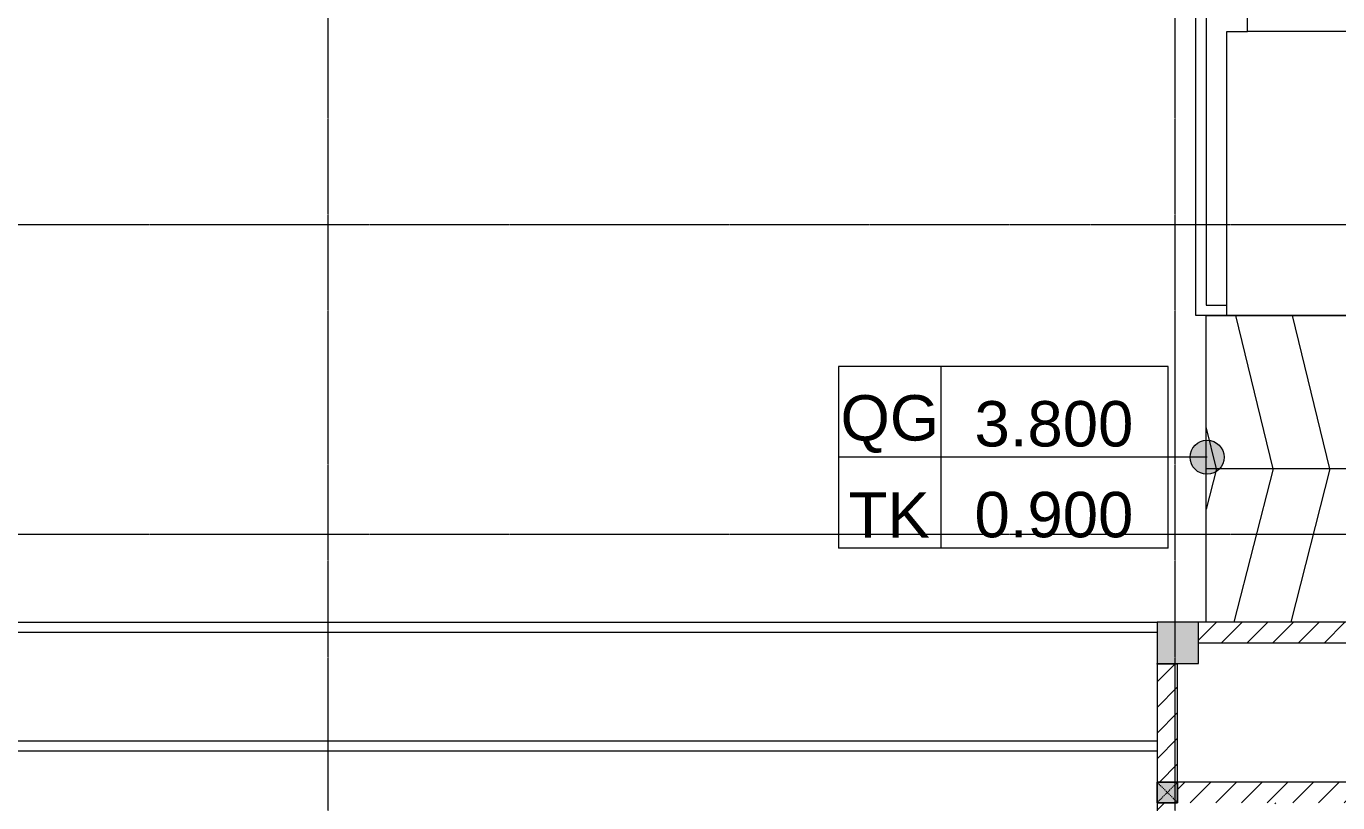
# Model space of a CAD drawing. Header units: millimetres. Extents: x -24439 to 198341, y -52871 to 149926.
# Drawn here: x 88828 to 101528, y 45837 to 53362 of the extents above; entities that cross this region are included whole.
import ezdxf

# ---------------------------------------------------------------- set-up
doc = ezdxf.new("R2010")
doc.units = ezdxf.units.MM
doc.linetypes.add('Dash', pattern=[6, 3, -3])
doc.linetypes.add('Grid Line', pattern=[22.225, 12.7, -3.175, 3.175, -3.175])
for name, color, linetype, lineweight in [('0-1', 7, 'Continuous', 5), ('A-ANNO-NOTE', 131, 'Continuous', 9), ('A-DETL-THIN', 151, 'Continuous', 9), ('A-FLOR', 192, 'Continuous', 9), ('A-WALL', 113, 'Continuous', 9), ('A-WALL-3', 113, 'Continuous', 18), ('A-WALL-PATT-3', 111, 'Continuous', 9), ('S-COLS', 52, 'Continuous', 9), ('S-COLS-1', 254, 'Continuous', 5), ('S-COLS-2', 253, 'Continuous', 18), ('S-COLS-4', 52, 'Continuous', 18), ('S-COLS-5', 52, 'Dash', 9), ('S-COLS-HDLN', 52, 'Dash', 9), ('S-GRID-1', 1, 'Grid Line', 9)]:
    doc.layers.add(name, color=color, linetype=linetype, lineweight=lineweight)
doc.styles.add('Arial_6', font='arial_0.ttf', dxfattribs={"height": 2})
doc.styles.add('Arial_7', font='arial_0.ttf', dxfattribs={"height": 440})
pattern_1 = [(45, (0, 0), (-124.4508, 124.4508), [])]

# ---------------------------------------------------------------- blocks, each defined once
blk = doc.blocks.new('NCV_TKTC_KET CAU_rvt-1-TKCS_MB ĐỊNH VỊ CAO ĐỘ THIẾT KẾ')
at = {"layer": 'S-COLS-1'}
blk.add_hatch(color=256, dxfattribs=at).paths.add_polyline_path([(99778, 47187), (100178, 47187), (100178, 47587), (99778, 47587)])
at = {"layer": 'S-COLS-2'}
for p, q in [((100178, 47587), (99778, 47587)), ((99778, 47587), (99778, 47187)), ((100178, 47187), (100178, 47587)), ((99778, 47187), (100178, 47187))]:
    blk.add_line(p, q, dxfattribs=at)
blk = doc.blocks.new('G1_SOF - BO TRU - 200x200-3050151-TKCS_MB ĐỊNH VỊ CAO ĐỘ THIẾT KẾ')
at = {"layer": 'S-COLS-HDLN'}
for p, q in [((-100, 100), (100, -100)), ((100, 100), (-100, -100))]:
    blk.add_line(p, q, dxfattribs=at)
blk = doc.blocks.new('GHI CHU CAO DO THIET KE - GHI CHÚ CAO ĐỘ THIẾT KẾ-1513209-TKCS_MB ĐỊNH VỊ CAO ĐỘ THIẾT KẾ')
at = {"layer": 'A-ANNO-NOTE'}
for p, q in [((0, 8), (0, 0)), ((14.5, 8), (0, 8)), ((4.5, 8), (4.5, 0)), ((14.5, 0), (14.5, 8)), ((14.5, 4), (0, 4)), ((14.5, 0), (0, 0))]:
    blk.add_line(p, q, dxfattribs=at)
at = {"layer": 'A-ANNO-NOTE', "char_height": 2, "attachment_point": 5, "line_spacing_factor": 0.936439, "style": 'Arial_6'}
for s, insert, width in [('\\pt0.5,1,1.5,2,2.5,3,3.5,4,4.5,5,5.5,6,6.5,7,7.5,8,8.5,9,9.5,10,10.5,11,11.5,12,12.5,13,13.5,14,14.5,15,15.5,16;QG', (2.255, 5.459), 4.63), ('\\pt0.5,1,1.5,2,2.5,3,3.5,4,4.5,5,5.5,6,6.5,7,7.5,8,8.5,9,9.5,10,10.5,11,11.5,12,12.5,13,13.5,14,14.5,15,15.5,16;TK', (2.229, 1.459), 4.5)]:
    blk.add_mtext(s, dxfattribs=dict(at, insert=insert, width=width))

msp = doc.modelspace()

# ---------------------------------------------------------------- hatches: boundary and pattern name
at = {"layer": 'A-ANNO-NOTE'}
h = msp.add_hatch(color=256, dxfattribs=at)
edge = h.paths.add_edge_path()
edge.add_arc((100262.5, 49185.5), 165, 0, 360)
at = {"layer": 'A-WALL-PATT-3'}
h = msp.add_hatch(dxfattribs=at)
h.set_pattern_fill('FP_1', color=256, style=0, pattern_type=2)
h.set_pattern_definition(pattern_1)
h.paths.add_polyline_path([(100177.6, 47386.3), (105052.5, 47386.3), (105052.5, 47586.3), (100177.6, 47586.3)])
h = msp.add_hatch(dxfattribs=at)
h.set_pattern_fill('FP_1', color=256, style=0, pattern_type=2)
h.set_pattern_definition(pattern_1)
h.paths.add_polyline_path([(99777.6, 44535.3), (99977.6, 44535.3), (99977.6, 45837.7), (99777.6, 45837.7), (99777.6, 44802)])
h.paths.add_polyline_path([(99977.6, 46037.7), (99977.6, 47181.7), (99777.6, 47181.7), (99777.6, 46037.7)])
h = msp.add_hatch(dxfattribs=at)
h.set_pattern_fill('FP_1', color=256, style=0, pattern_type=2)
h.set_pattern_definition(pattern_1)
h.paths.add_polyline_path([(103227.6, 45836.9), (103227.6, 46036.9), (102827.6, 46036.9), (102827.6, 45836.9), (103137.6, 45836.9)])
h.paths.add_polyline_path([(104817.6, 45836.9), (104827.6, 45837.7), (104827.6, 46036.9), (104127.6, 46036.9), (104127.6, 45836.9), (104611.2, 45836.9)])
h.paths.add_polyline_path([(101927.6, 45836.9), (101927.6, 46036.9), (99977.6, 46036.9), (99977.6, 45836.9)])
h = msp.add_hatch(dxfattribs=at)
h.set_pattern_fill('FP_9', color=256, style=0, pattern_type=2)
h.set_pattern_definition([(0, (0, 0), (894.08, 223.52), [73.762, -596.798, 73.762, -596.798, -3576.32]), (0, (0, 0), (894.08, 223.52), [-1341.12, 73.762, -1267.358, 73.762, -596.798, -1564.64]), (0, (0, 0), (894.08, 223.52), [-3352.8, 73.762, -373.278, 73.762, -1043.838]), (120, (335.28, 111.76), (-640.614, 662.536), [73.762, -596.798, 73.762, -4173.118]), (120, (335.28, 111.76), (-640.614, 662.536), [-744.322, -596.798, 73.762, -1267.358, -2235.2]), (120, (335.28, 111.76), (-640.614, 662.536), [-2682.24, 73.762, -596.798, 73.762, -1490.878]), (120, (335.28, 111.76), (-640.614, 662.536), [-3426.562, -373.278, 73.762, -1043.838]), (240, (447.04, 558.8), (-253.466, -886.056), [73.762, -596.798, 73.762, -4173.118]), (240, (447.04, 558.8), (-253.466, -886.056), [-744.322, -596.798, 73.762, -1267.358, -2235.2]), (240, (447.04, 558.8), (-253.466, -886.056), [-2682.24, 73.762, -596.798, 73.762, -1490.878]), (240, (447.04, 558.8), (-253.466, -886.056), [-3426.562, -373.278, 73.762, -1043.838])])
h.paths.add_polyline_path([(102835.6, 45826.9), (102917.6, 45826.9), (102917.6, 45836.9), (102827.6, 45836.9), (102827.6, 45826.9), (102831.6, 45826.9)])
h.paths.add_polyline_path([(101927.6, 45826.9), (101927.6, 45836.9), (99977.6, 45836.9), (99977.6, 45826.9), (101923.6, 45826.9)])
at = {"layer": 'S-COLS-1'}
msp.add_hatch(color=256, dxfattribs=at).paths.add_polyline_path([(99977.6, 45837.7), (99977.6, 46037.7), (99777.6, 46037.7), (99777.6, 45837.7)])

# ---------------------------------------------------------------- linework, layer by layer
at = {"layer": 'A-ANNO-NOTE'}
msp.add_line((100262.5, 49185.5), (99884.6, 49185.5), dxfattribs=at)
msp.add_circle((100262.5, 49185.5), 165, dxfattribs=at)
at = {"layer": 'A-DETL-THIN'}
for p, q in [((100252.6, 50557.9), (103652.5, 50557.9)), ((100252.6, 47586.3), (100252.6, 50557.9)), ((100902.5, 49072.1), (100539.4, 50557.9)), ((101452.5, 49072.1), (101089.4, 50557.9)), ((100352.5, 49072.1), (100252.6, 49481)), ((103652.5, 49072.1), (100252.6, 49072.1)), ((100352.5, 49072.1), (100252.6, 48681.2)), ((100902.5, 49072.1), (100522.7, 47586.3)), ((101452.5, 49072.1), (101072.7, 47586.3)), ((103652.5, 47586.3), (100252.6, 47586.3))]:
    msp.add_line(p, q, dxfattribs=at)
at = {"layer": 'A-FLOR'}
for p, q in [((100452.6, 53311.9), (100652.6, 53311.9)), ((100452.6, 50657.9), (100452.6, 53311.9)), ((100252.6, 47586.3), (100252.6, 50557.9)), ((103652.6, 50557.9), (100452.6, 50557.9)), ((99777.6, 47181.7), (99777.6, 47186.7)), ((99977.6, 47186.7), (99977.6, 47181.7)), ((99777.6, 45837.7), (99777.6, 46037.7))]:
    msp.add_line(p, q, dxfattribs=at)
at = {"layer": 'A-WALL'}
for p, q in [((100152.6, 50557.9), (100152.6, 55286.3)), ((100252.6, 55286.3), (100252.6, 50657.9)), ((100652.6, 53311.9), (100652.6, 55286.3)), ((106242.5, 53311.9), (100652.6, 53311.9)), ((100452.6, 50557.9), (100152.6, 50557.9)), ((100252.6, 50657.9), (100452.6, 50657.9)), ((100452.6, 50557.9), (100452.6, 50657.9)), ((84977.6, 47586.3), (99777.6, 47586.3)), ((99777.6, 47486.3), (85077.6, 47486.3)), ((84977.6, 46437.4), (99777.6, 46437.4)), ((99777.6, 46337.4), (85077.6, 46337.4)), ((99777.6, 46037.7), (99977.6, 46037.7)), ((99977.6, 46036.9), (99977.6, 45837.7)), ((99977.6, 45837.7), (99777.6, 45837.7))]:
    msp.add_line(p, q, dxfattribs=at)
at = {"layer": 'A-WALL-3'}
for p, q in [((105052.5, 47586.3), (100177.6, 47586.3)), ((100177.6, 47586.3), (100177.6, 47386.3)), ((100177.6, 47386.3), (105052.5, 47386.3)), ((99977.6, 47181.7), (99777.6, 47181.7)), ((99777.6, 47181.7), (99777.6, 46037.7)), ((99977.6, 46037.7), (99977.6, 47181.7)), ((101927.6, 46036.9), (99977.6, 46036.9)), ((99777.6, 45837.7), (99777.6, 44535.3))]:
    msp.add_line(p, q, dxfattribs=at)
at = {"layer": 'S-COLS'}
for p, q in [((99977.6, 46037.7), (99777.6, 46037.7)), ((99977.6, 45837.7), (99977.6, 46036.9)), ((99777.6, 45837.7), (99977.6, 45837.7))]:
    msp.add_line(p, q, dxfattribs=at)
at = {"layer": 'S-COLS-4'}
for p, q in [((99777.6, 46037.7), (99777.6, 45837.7)), ((99977.6, 46036.9), (99977.6, 46037.7))]:
    msp.add_line(p, q, dxfattribs=at)
at = {"layer": 'S-GRID-1'}
for p, q in [((91752.6, 20960.6), (91752.6, 80482.7)), ((99952.6, 20960.6), (99952.6, 80482.7)), ((131551.8, 51436.9), (29351.8, 51436.9)), ((131551.8, 48436.9), (29351.8, 48436.9))]:
    msp.add_line(p, q, dxfattribs=at)

# ---------------------------------------------------------------- block references
at = {"layer": '0-1'}
msp.add_blockref('NCV_TKTC_KET CAU_rvt-1-TKCS_MB ĐỊNH VỊ CAO ĐỘ THIẾT KẾ', (0, 0), dxfattribs=at)
at = {"layer": 'A-ANNO-NOTE', "xscale": 220, "yscale": 220, "zscale": 220}
msp.add_blockref('GHI CHU CAO DO THIET KE - GHI CHÚ CAO ĐỘ THIẾT KẾ-1513209-TKCS_MB ĐỊNH VỊ CAO ĐỘ THIẾT KẾ', (96694.6, 48305.5), dxfattribs=at)
at = {"layer": 'S-COLS-5'}
msp.add_blockref('G1_SOF - BO TRU - 200x200-3050151-TKCS_MB ĐỊNH VỊ CAO ĐỘ THIẾT KẾ', (99877.6, 45937.7), dxfattribs=at)

# ---------------------------------------------------------------- texts
at = {"layer": 'A-ANNO-NOTE', "char_height": 440, "width": 1586.2, "attachment_point": 5, "line_spacing_factor": 0.936439, "style": 'Arial_7'}
for s, insert in [('\\pt2794,5588,8382,11176,13970,16764,19558,22352,25146,27940,30734,33528,36322,39116,41910,44704,47498,50292,53086,55880,58674,61468,64262,67056,69850,72644,75438,78232,81026,83820,86614,89408;3.800', (98779.3, 49506.4)), ('\\pt2794,5588,8382,11176,13970,16764,19558,22352,25146,27940,30734,33528,36322,39116,41910,44704,47498,50292,53086,55880,58674,61468,64262,67056,69850,72644,75438,78232,81026,83820,86614,89408;0.900', (98779.3, 48626.4))]:
    msp.add_mtext(s, dxfattribs=dict(at, insert=insert))

doc.saveas('drawing.dxf')
